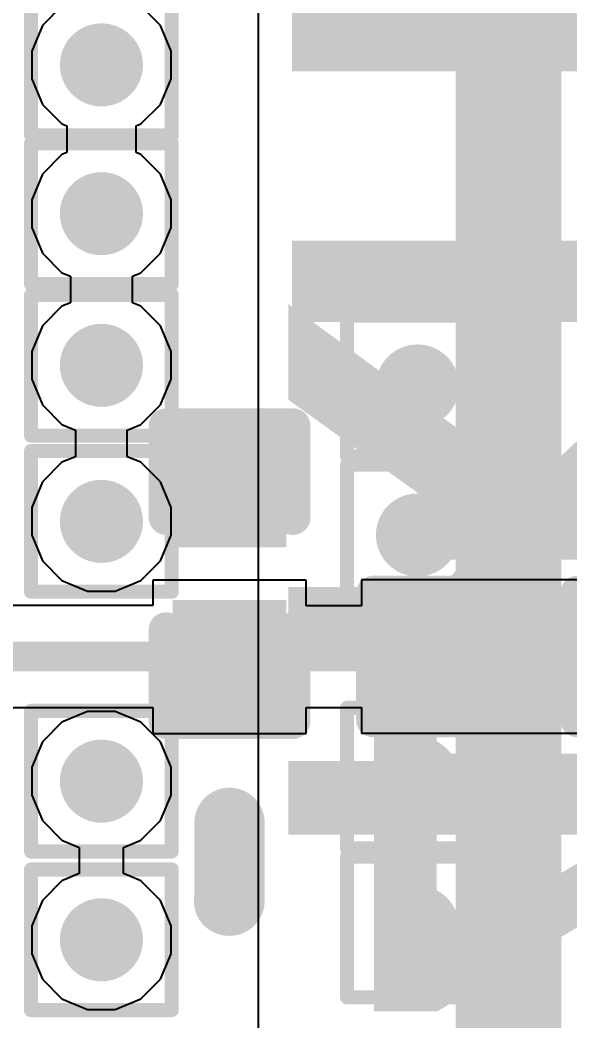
# Model space of a CAD drawing. Header units: inches. Extents: x -6 to 284, y -12 to 154.
# Drawn here: x 15.177 to 17.162, y 9.283 to 12.894 of the extents above; entities that cross this region are included whole.
import ezdxf

# ---------------------------------------------------------------- set-up
doc = ezdxf.new("R2010")
doc.units = ezdxf.units.IN
for name, color, linetype in [('Bottom Layer', 5, 'Continuous'), ('Bottom Overlay', 54, 'Continuous'), ('Drill Drawing', 1, 'Continuous'), ('GND-1', 16, 'Continuous'), ('GND-2', 90, 'Continuous'), ('GND-3', 216, 'Continuous'), ('GND-4', 54, 'Continuous'), ('PWR-1', 156, 'Continuous'), ('PWR-2', 130, 'Continuous'), ('Signal L1', 76, 'Continuous'), ('Signal L2', 6, 'Continuous'), ('Top Layer', 1, 'Continuous'), ('Top Overlay', 2, 'Continuous'), ('Top Paste', 8, 'Continuous'), ('Top Solder', 216, 'Continuous'), ('Via Holes', 16, 'Continuous')]:
    doc.layers.add(name, color=color, linetype=linetype)
doc.styles.add('Bauhaus 93_Bold', font='', dxfattribs={"height": 0.2})
doc.styles.get('Bauhaus 93_Bold').set_extended_font_data('Bauhaus 93', bold=True)

# ---------------------------------------------------------------- blocks, each defined once
blk = doc.blocks.new('C___0201_329')
at = {"layer": 'Top Layer'}
for points in [[(-0.45, 0.15), (-0.15, 0.15), (-0.15, -0.15), (-0.45, -0.15)], [(0.15, 0.15), (0.45, 0.15), (0.45, -0.15), (0.15, -0.15)]]:
    blk.add_hatch(color=1, dxfattribs=at).paths.add_polyline_path(points)
at = {"layer": 'Top Paste'}
for points in [[(-0.45, 0.15), (-0.15, 0.15), (-0.15, -0.15), (-0.45, -0.15)], [(0.15, 0.15), (0.45, 0.15), (0.45, -0.15), (0.15, -0.15)]]:
    blk.add_hatch(color=8, dxfattribs=at).paths.add_polyline_path(points)
at = {"layer": 'Top Solder'}
for points in [[(-0.505, 0.205), (-0.095, 0.205), (-0.095, -0.205), (-0.505, -0.205)], [(0.095, 0.205), (0.505, 0.205), (0.505, -0.205), (0.095, -0.205)]]:
    blk.add_hatch(color=216, dxfattribs=at).paths.add_polyline_path(points)
at = {"layer": 'Top Overlay'}
for points in [[(-0.5334, 0.2286, 0.127, 0.127, 0), (-0.2032, 0.2286, 0.127, 0.127, 0)], [(-0.5334, -0.2286, 0.127, 0.127, 0), (-0.5334, 0.2286, 0.127, 0.127, 0)], [(0.2032, 0.2286, 0.127, 0.127, 0), (0.5334, 0.2286, 0.127, 0.127, 0)], [(0.5334, -0.2286, 0.127, 0.127, 0), (0.5334, 0.2286, 0.127, 0.127, 0)], [(-0.2032, -0.2286, 0.127, 0.127, 0), (-0.5334, -0.2286, 0.127, 0.127, 0)], [(0.5334, -0.2286, 0.127, 0.127, 0), (0.2032, -0.2286, 0.127, 0.127, 0)]]:
    blk.add_lwpolyline(points, format="xyseb", dxfattribs=at)
for points in [[(-0.5652, 0.2286, 0.0635, 0.0635, 1), (-0.5017, 0.2286, 0.0635, 0.0635, 1)], [(-0.5652, 0.2286, 0.0635, 0.0635, 1), (-0.5017, 0.2286, 0.0635, 0.0635, 1)], [(-0.235, 0.2286, 0.0635, 0.0635, 1), (-0.1715, 0.2286, 0.0635, 0.0635, 1)], [(0.1714, 0.2286, 0.0635, 0.0635, 1), (0.2349, 0.2286, 0.0635, 0.0635, 1)], [(0.5016, 0.2286, 0.0635, 0.0635, 1), (0.5651, 0.2286, 0.0635, 0.0635, 1)], [(0.5016, 0.2286, 0.0635, 0.0635, 1), (0.5651, 0.2286, 0.0635, 0.0635, 1)], [(-0.5652, -0.2286, 0.0635, 0.0635, 1), (-0.5017, -0.2286, 0.0635, 0.0635, 1)], [(-0.5652, -0.2286, 0.0635, 0.0635, 1), (-0.5017, -0.2286, 0.0635, 0.0635, 1)], [(-0.235, -0.2286, 0.0635, 0.0635, 1), (-0.1715, -0.2286, 0.0635, 0.0635, 1)], [(0.1714, -0.2286, 0.0635, 0.0635, 1), (0.2349, -0.2286, 0.0635, 0.0635, 1)], [(0.5016, -0.2286, 0.0635, 0.0635, 1), (0.5651, -0.2286, 0.0635, 0.0635, 1)], [(0.5016, -0.2286, 0.0635, 0.0635, 1), (0.5651, -0.2286, 0.0635, 0.0635, 1)]]:
    blk.add_lwpolyline(points, format="xyseb", close=True, dxfattribs=at)
blk = doc.blocks.new('CAP_0201_488')
at = {"layer": 'Top Layer'}
for points in [[(-0.45, 0.15), (-0.15, 0.15), (-0.15, -0.15), (-0.45, -0.15)], [(0.15, 0.15), (0.45, 0.15), (0.45, -0.15), (0.15, -0.15)]]:
    blk.add_hatch(color=1, dxfattribs=at).paths.add_polyline_path(points)
at = {"layer": 'Top Paste'}
for points in [[(-0.45, 0.15), (-0.15, 0.15), (-0.15, -0.15), (-0.45, -0.15)], [(0.15, 0.15), (0.45, 0.15), (0.45, -0.15), (0.15, -0.15)]]:
    blk.add_hatch(color=8, dxfattribs=at).paths.add_polyline_path(points)
at = {"layer": 'Top Solder'}
for points in [[(-0.505, 0.205), (-0.095, 0.205), (-0.095, -0.205), (-0.505, -0.205)], [(0.095, 0.205), (0.505, 0.205), (0.505, -0.205), (0.095, -0.205)]]:
    blk.add_hatch(color=216, dxfattribs=at).paths.add_polyline_path(points)
at = {"layer": 'Top Overlay'}
for points in [[(-0.2032, 0.2286, 0.127, 0.127, 0), (-0.5334, 0.2286, 0.127, 0.127, 0)], [(-0.5334, 0.2286, 0.127, 0.127, 0), (-0.5334, -0.2286, 0.127, 0.127, 0)], [(0.5334, 0.2286, 0.127, 0.127, 0), (0.2032, 0.2286, 0.127, 0.127, 0)], [(0.5334, 0.2286, 0.127, 0.127, 0), (0.5334, -0.2286, 0.127, 0.127, 0)], [(-0.2032, -0.2286, 0.127, 0.127, 0), (-0.5334, -0.2286, 0.127, 0.127, 0)], [(0.5334, -0.2286, 0.127, 0.127, 0), (0.2032, -0.2286, 0.127, 0.127, 0)]]:
    blk.add_lwpolyline(points, format="xyseb", dxfattribs=at)
for points in [[(-0.5651, 0.2286, 0.0635, 0.0635, 1), (-0.5016, 0.2286, 0.0635, 0.0635, 1)], [(-0.5651, 0.2286, 0.0635, 0.0635, 1), (-0.5016, 0.2286, 0.0635, 0.0635, 1)], [(-0.2349, 0.2286, 0.0635, 0.0635, 1), (-0.1714, 0.2286, 0.0635, 0.0635, 1)], [(0.1714, 0.2286, 0.0635, 0.0635, 1), (0.2349, 0.2286, 0.0635, 0.0635, 1)], [(0.5016, 0.2286, 0.0635, 0.0635, 1), (0.5651, 0.2286, 0.0635, 0.0635, 1)], [(0.5016, 0.2286, 0.0635, 0.0635, 1), (0.5651, 0.2286, 0.0635, 0.0635, 1)], [(-0.5651, -0.2286, 0.0635, 0.0635, 1), (-0.5016, -0.2286, 0.0635, 0.0635, 1)], [(-0.5651, -0.2286, 0.0635, 0.0635, 1), (-0.5016, -0.2286, 0.0635, 0.0635, 1)], [(-0.2349, -0.2286, 0.0635, 0.0635, 1), (-0.1714, -0.2286, 0.0635, 0.0635, 1)], [(0.1714, -0.2286, 0.0635, 0.0635, 1), (0.2349, -0.2286, 0.0635, 0.0635, 1)], [(0.5016, -0.2286, 0.0635, 0.0635, 1), (0.5651, -0.2286, 0.0635, 0.0635, 1)], [(0.5016, -0.2286, 0.0635, 0.0635, 1), (0.5651, -0.2286, 0.0635, 0.0635, 1)]]:
    blk.add_lwpolyline(points, format="xyseb", close=True, dxfattribs=at)

msp = doc.modelspace()

# ---------------------------------------------------------------- hatches: boundary and pattern name
at = {"layer": 'Bottom Layer'}
h = msp.add_hatch(color=5, dxfattribs=at)
edge = h.paths.add_edge_path()
edge.add_arc((15.4709, 12.7317), 0.15, 0, 360)
h = msp.add_hatch(color=5, dxfattribs=at)
edge = h.paths.add_edge_path()
edge.add_arc((15.4709, 12.1945), 0.15, 0, 360)
h = msp.add_hatch(color=5, dxfattribs=at)
edge = h.paths.add_edge_path()
edge.add_arc((15.4709, 11.6466), 0.15, 0, 360)
h = msp.add_hatch(color=5, dxfattribs=at)
edge = h.paths.add_edge_path()
edge.add_arc((15.4709, 11.0832), 0.15, 0, 360)
h = msp.add_hatch(color=5, dxfattribs=at)
edge = h.paths.add_edge_path()
edge.add_arc((15.4709, 10.1451), 0.15, 0, 360)
h = msp.add_hatch(color=5, dxfattribs=at)
edge = h.paths.add_edge_path()
edge.add_arc((15.4709, 9.5722), 0.15, 0, 360)
at = {"layer": 'GND-1'}
h = msp.add_hatch(color=16, dxfattribs=at)
edge = h.paths.add_edge_path()
edge.add_arc((15.4709, 12.7317), 0.15, 0, 360)
h = msp.add_hatch(color=16, dxfattribs=at)
edge = h.paths.add_edge_path()
edge.add_arc((15.4709, 12.1945), 0.15, 0, 360)
h = msp.add_hatch(color=16, dxfattribs=at)
edge = h.paths.add_edge_path()
edge.add_arc((15.4709, 11.6466), 0.15, 0, 360)
h = msp.add_hatch(color=16, dxfattribs=at)
edge = h.paths.add_edge_path()
edge.add_arc((16.6118, 11.5722), 0.15, 0, 360)
h = msp.add_hatch(color=16, dxfattribs=at)
edge = h.paths.add_edge_path()
edge.add_arc((15.4709, 11.0832), 0.15, 0, 360)
h = msp.add_hatch(color=16, dxfattribs=at)
edge = h.paths.add_edge_path()
edge.add_arc((16.6118, 11.0341), 0.15, 0, 360)
h = msp.add_hatch(color=16, dxfattribs=at)
edge = h.paths.add_edge_path()
edge.add_arc((15.4709, 10.1451), 0.15, 0, 360)
h = msp.add_hatch(color=16, dxfattribs=at)
edge = h.paths.add_edge_path()
edge.add_arc((16.6118, 10.156), 0.15, 0, 360)
h = msp.add_hatch(color=16, dxfattribs=at)
edge = h.paths.add_edge_path()
edge.add_arc((16.6118, 9.618), 0.15, 0, 360)
h = msp.add_hatch(color=16, dxfattribs=at)
edge = h.paths.add_edge_path()
edge.add_arc((15.4709, 9.5722), 0.15, 0, 360)
at = {"layer": 'GND-2'}
h = msp.add_hatch(color=90, dxfattribs=at)
edge = h.paths.add_edge_path()
edge.add_arc((15.4709, 12.7317), 0.15, 0, 360)
h = msp.add_hatch(color=90, dxfattribs=at)
edge = h.paths.add_edge_path()
edge.add_arc((15.4709, 12.1945), 0.15, 0, 360)
h = msp.add_hatch(color=90, dxfattribs=at)
edge = h.paths.add_edge_path()
edge.add_arc((15.4709, 11.6466), 0.15, 0, 360)
h = msp.add_hatch(color=90, dxfattribs=at)
edge = h.paths.add_edge_path()
edge.add_arc((15.4709, 11.0832), 0.15, 0, 360)
h = msp.add_hatch(color=90, dxfattribs=at)
edge = h.paths.add_edge_path()
edge.add_arc((15.4709, 10.1451), 0.15, 0, 360)
h = msp.add_hatch(color=90, dxfattribs=at)
edge = h.paths.add_edge_path()
edge.add_arc((15.4709, 9.5722), 0.15, 0, 360)
at = {"layer": 'GND-3'}
h = msp.add_hatch(color=216, dxfattribs=at)
edge = h.paths.add_edge_path()
edge.add_arc((15.4709, 12.7317), 0.15, 0, 360)
h = msp.add_hatch(color=216, dxfattribs=at)
edge = h.paths.add_edge_path()
edge.add_arc((15.4709, 12.1945), 0.15, 0, 360)
h = msp.add_hatch(color=216, dxfattribs=at)
edge = h.paths.add_edge_path()
edge.add_arc((15.4709, 11.6466), 0.15, 0, 360)
h = msp.add_hatch(color=216, dxfattribs=at)
edge = h.paths.add_edge_path()
edge.add_arc((15.4709, 11.0832), 0.15, 0, 360)
h = msp.add_hatch(color=216, dxfattribs=at)
edge = h.paths.add_edge_path()
edge.add_arc((15.4709, 10.1451), 0.15, 0, 360)
h = msp.add_hatch(color=216, dxfattribs=at)
edge = h.paths.add_edge_path()
edge.add_arc((15.4709, 9.5722), 0.15, 0, 360)
at = {"layer": 'GND-4'}
h = msp.add_hatch(color=54, dxfattribs=at)
edge = h.paths.add_edge_path()
edge.add_arc((15.4709, 12.7317), 0.15, 0, 360)
h = msp.add_hatch(color=54, dxfattribs=at)
edge = h.paths.add_edge_path()
edge.add_arc((15.4709, 12.1945), 0.15, 0, 360)
h = msp.add_hatch(color=54, dxfattribs=at)
edge = h.paths.add_edge_path()
edge.add_arc((15.4709, 11.6466), 0.15, 0, 360)
h = msp.add_hatch(color=54, dxfattribs=at)
edge = h.paths.add_edge_path()
edge.add_arc((15.4709, 11.0832), 0.15, 0, 360)
h = msp.add_hatch(color=54, dxfattribs=at)
edge = h.paths.add_edge_path()
edge.add_arc((15.4709, 10.1451), 0.15, 0, 360)
h = msp.add_hatch(color=54, dxfattribs=at)
edge = h.paths.add_edge_path()
edge.add_arc((15.4709, 9.5722), 0.15, 0, 360)
at = {"layer": 'PWR-1'}
h = msp.add_hatch(color=156, dxfattribs=at)
edge = h.paths.add_edge_path()
edge.add_arc((15.4709, 12.7317), 0.15, 0, 360)
h = msp.add_hatch(color=156, dxfattribs=at)
edge = h.paths.add_edge_path()
edge.add_arc((15.4709, 12.1945), 0.15, 0, 360)
h = msp.add_hatch(color=156, dxfattribs=at)
edge = h.paths.add_edge_path()
edge.add_arc((15.4709, 11.6466), 0.15, 0, 360)
h = msp.add_hatch(color=156, dxfattribs=at)
edge = h.paths.add_edge_path()
edge.add_arc((15.4709, 11.0832), 0.15, 0, 360)
h = msp.add_hatch(color=156, dxfattribs=at)
edge = h.paths.add_edge_path()
edge.add_arc((15.4709, 10.1451), 0.15, 0, 360)
h = msp.add_hatch(color=156, dxfattribs=at)
edge = h.paths.add_edge_path()
edge.add_arc((15.4709, 9.5722), 0.15, 0, 360)
at = {"layer": 'PWR-2'}
h = msp.add_hatch(color=130, dxfattribs=at)
edge = h.paths.add_edge_path()
edge.add_arc((15.4709, 12.7317), 0.15, 0, 360)
h = msp.add_hatch(color=130, dxfattribs=at)
edge = h.paths.add_edge_path()
edge.add_arc((15.4709, 12.1945), 0.15, 0, 360)
h = msp.add_hatch(color=130, dxfattribs=at)
edge = h.paths.add_edge_path()
edge.add_arc((15.4709, 11.6466), 0.15, 0, 360)
h = msp.add_hatch(color=130, dxfattribs=at)
edge = h.paths.add_edge_path()
edge.add_arc((15.4709, 11.0832), 0.15, 0, 360)
h = msp.add_hatch(color=130, dxfattribs=at)
edge = h.paths.add_edge_path()
edge.add_arc((15.4709, 10.1451), 0.15, 0, 360)
h = msp.add_hatch(color=130, dxfattribs=at)
edge = h.paths.add_edge_path()
edge.add_arc((15.4709, 9.5722), 0.15, 0, 360)
at = {"layer": 'Signal L1'}
h = msp.add_hatch(color=76, dxfattribs=at)
edge = h.paths.add_edge_path()
edge.add_arc((15.4709, 12.7317), 0.15, 0, 360)
h = msp.add_hatch(color=76, dxfattribs=at)
edge = h.paths.add_edge_path()
edge.add_arc((15.4709, 12.1945), 0.15, 0, 360)
h = msp.add_hatch(color=76, dxfattribs=at)
edge = h.paths.add_edge_path()
edge.add_arc((15.4709, 11.6466), 0.15, 0, 360)
h = msp.add_hatch(color=76, dxfattribs=at)
edge = h.paths.add_edge_path()
edge.add_arc((16.6118, 11.5722), 0.15, 0, 360)
h = msp.add_hatch(color=76, dxfattribs=at)
edge = h.paths.add_edge_path()
edge.add_arc((15.4709, 11.0832), 0.15, 0, 360)
h = msp.add_hatch(color=76, dxfattribs=at)
edge = h.paths.add_edge_path()
edge.add_arc((16.6118, 11.0341), 0.15, 0, 360)
h = msp.add_hatch(color=76, dxfattribs=at)
edge = h.paths.add_edge_path()
edge.add_arc((15.4709, 10.1451), 0.15, 0, 360)
h = msp.add_hatch(color=76, dxfattribs=at)
edge = h.paths.add_edge_path()
edge.add_arc((16.6118, 10.156), 0.15, 0, 360)
h = msp.add_hatch(color=76, dxfattribs=at)
edge = h.paths.add_edge_path()
edge.add_arc((16.6118, 9.618), 0.15, 0, 360)
h = msp.add_hatch(color=76, dxfattribs=at)
edge = h.paths.add_edge_path()
edge.add_arc((15.4709, 9.5722), 0.15, 0, 360)
at = {"layer": 'Signal L2'}
h = msp.add_hatch(color=6, dxfattribs=at)
edge = h.paths.add_edge_path()
edge.add_arc((15.4709, 12.7317), 0.15, 0, 360)
h = msp.add_hatch(color=6, dxfattribs=at)
edge = h.paths.add_edge_path()
edge.add_arc((15.4709, 12.1945), 0.15, 0, 360)
h = msp.add_hatch(color=6, dxfattribs=at)
edge = h.paths.add_edge_path()
edge.add_arc((15.4709, 11.6466), 0.15, 0, 360)
h = msp.add_hatch(color=6, dxfattribs=at)
edge = h.paths.add_edge_path()
edge.add_arc((15.4709, 11.0832), 0.15, 0, 360)
h = msp.add_hatch(color=6, dxfattribs=at)
edge = h.paths.add_edge_path()
edge.add_arc((15.4709, 10.1451), 0.15, 0, 360)
h = msp.add_hatch(color=6, dxfattribs=at)
edge = h.paths.add_edge_path()
edge.add_arc((15.4709, 9.5722), 0.15, 0, 360)
at = {"layer": 'Top Layer'}
h = msp.add_hatch(color=1, dxfattribs=at)
edge = h.paths.add_edge_path()
edge.add_arc((15.4709, 12.7317), 0.15, 0, 360)
h = msp.add_hatch(color=1, dxfattribs=at)
edge = h.paths.add_edge_path()
edge.add_arc((15.4709, 12.1945), 0.15, 0, 360)
h = msp.add_hatch(color=1, dxfattribs=at)
edge = h.paths.add_edge_path()
edge.add_arc((15.4709, 11.6466), 0.15, 0, 360)
h = msp.add_hatch(color=1, dxfattribs=at)
edge = h.paths.add_edge_path()
edge.add_arc((16.6118, 11.5722), 0.15, 0, 360)
h = msp.add_hatch(color=1, dxfattribs=at)
edge = h.paths.add_edge_path()
edge.add_arc((15.4709, 11.0832), 0.15, 0, 360)
h = msp.add_hatch(color=1, dxfattribs=at)
edge = h.paths.add_edge_path()
edge.add_arc((16.6118, 11.0341), 0.15, 0, 360)
h = msp.add_hatch(color=1, dxfattribs=at)
edge = h.paths.add_edge_path()
edge.add_arc((15.4709, 10.1451), 0.15, 0, 360)
h = msp.add_hatch(color=1, dxfattribs=at)
edge = h.paths.add_edge_path()
edge.add_arc((16.6118, 10.156), 0.15, 0, 360)
h = msp.add_hatch(color=1, dxfattribs=at)
edge = h.paths.add_edge_path()
edge.add_arc((16.6118, 9.618), 0.15, 0, 360)
h = msp.add_hatch(color=1, dxfattribs=at)
edge = h.paths.add_edge_path()
edge.add_arc((15.4709, 9.5722), 0.15, 0, 360)
at = {"layer": 'Via Holes'}
h = msp.add_hatch(color=7, dxfattribs=at)
edge = h.paths.add_edge_path()
edge.add_arc((15.4709, 12.7317), 0.075, 0, 360)
h = msp.add_hatch(color=7, dxfattribs=at)
edge = h.paths.add_edge_path()
edge.add_arc((15.4709, 12.1945), 0.075, 0, 360)
h = msp.add_hatch(color=7, dxfattribs=at)
edge = h.paths.add_edge_path()
edge.add_arc((15.4709, 11.6466), 0.075, 0, 360)
h = msp.add_hatch(color=7, dxfattribs=at)
edge = h.paths.add_edge_path()
edge.add_arc((16.6118, 11.5722), 0.075, 0, 360)
h = msp.add_hatch(color=7, dxfattribs=at)
edge = h.paths.add_edge_path()
edge.add_arc((15.4709, 11.0832), 0.075, 0, 360)
h = msp.add_hatch(color=7, dxfattribs=at)
edge = h.paths.add_edge_path()
edge.add_arc((16.6118, 11.0341), 0.075, 0, 360)
h = msp.add_hatch(color=7, dxfattribs=at)
edge = h.paths.add_edge_path()
edge.add_arc((15.4709, 10.1451), 0.075, 0, 360)
h = msp.add_hatch(color=7, dxfattribs=at)
edge = h.paths.add_edge_path()
edge.add_arc((16.6118, 10.156), 0.075, 0, 360)
h = msp.add_hatch(color=7, dxfattribs=at)
edge = h.paths.add_edge_path()
edge.add_arc((16.6118, 9.618), 0.075, 0, 360)
h = msp.add_hatch(color=7, dxfattribs=at)
edge = h.paths.add_edge_path()
edge.add_arc((15.4709, 9.5722), 0.075, 0, 360)

# ---------------------------------------------------------------- linework, layer by layer
at = {"layer": 'Drill Drawing'}
for points in [[(15.2169, 12.4777, 0.0508, 0.0508, 0), (15.2169, 12.9857, 0.0508, 0.0508, 0)], [(15.7249, 12.4777, 0.0508, 0.0508, 0), (15.7249, 12.9857, 0.0508, 0.0508, 0)], [(15.2169, 12.4777, 0.0508, 0.0508, 0), (15.7249, 12.4777, 0.0508, 0.0508, 0)], [(15.2169, 12.4485, 0.0508, 0.0508, 0), (15.7249, 12.4485, 0.0508, 0.0508, 0)], [(15.2169, 11.9405, 0.0508, 0.0508, 0), (15.2169, 12.4485, 0.0508, 0.0508, 0)], [(15.7249, 11.9405, 0.0508, 0.0508, 0), (15.7249, 12.4485, 0.0508, 0.0508, 0)], [(15.2169, 11.9405, 0.0508, 0.0508, 0), (15.7249, 11.9405, 0.0508, 0.0508, 0)], [(15.2169, 11.9006, 0.0508, 0.0508, 0), (15.7249, 11.9006, 0.0508, 0.0508, 0)], [(15.2169, 11.3926, 0.0508, 0.0508, 0), (15.2169, 11.9006, 0.0508, 0.0508, 0)], [(15.7249, 11.3926, 0.0508, 0.0508, 0), (15.7249, 11.9006, 0.0508, 0.0508, 0)], [(16.3578, 11.8262, 0.0508, 0.0508, 0), (16.8658, 11.8262, 0.0508, 0.0508, 0)], [(16.3578, 11.3182, 0.0508, 0.0508, 0), (16.3578, 11.8262, 0.0508, 0.0508, 0)], [(16.8658, 11.3182, 0.0508, 0.0508, 0), (16.8658, 11.8262, 0.0508, 0.0508, 0)], [(15.2169, 11.3926, 0.0508, 0.0508, 0), (15.7249, 11.3926, 0.0508, 0.0508, 0)], [(15.2169, 11.3372, 0.0508, 0.0508, 0), (15.7249, 11.3372, 0.0508, 0.0508, 0)], [(15.2169, 10.8292, 0.0508, 0.0508, 0), (15.2169, 11.3372, 0.0508, 0.0508, 0)], [(15.7249, 10.8292, 0.0508, 0.0508, 0), (15.7249, 11.3372, 0.0508, 0.0508, 0)], [(16.3578, 11.3182, 0.0508, 0.0508, 0), (16.8658, 11.3182, 0.0508, 0.0508, 0)], [(16.3578, 11.2881, 0.0508, 0.0508, 0), (16.8658, 11.2881, 0.0508, 0.0508, 0)], [(16.3578, 10.7801, 0.0508, 0.0508, 0), (16.3578, 11.2881, 0.0508, 0.0508, 0)], [(16.8658, 10.7801, 0.0508, 0.0508, 0), (16.8658, 11.2881, 0.0508, 0.0508, 0)], [(15.2169, 10.8292, 0.0508, 0.0508, 0), (15.7249, 10.8292, 0.0508, 0.0508, 0)], [(16.3578, 10.7801, 0.0508, 0.0508, 0), (16.8658, 10.7801, 0.0508, 0.0508, 0)], [(15.2169, 10.3991, 0.0508, 0.0508, 0), (15.7249, 10.3991, 0.0508, 0.0508, 0)], [(15.2169, 9.8911, 0.0508, 0.0508, 0), (15.2169, 10.3991, 0.0508, 0.0508, 0)], [(15.7249, 9.8911, 0.0508, 0.0508, 0), (15.7249, 10.3991, 0.0508, 0.0508, 0)], [(16.3578, 10.41, 0.0508, 0.0508, 0), (16.8658, 10.41, 0.0508, 0.0508, 0)], [(16.3578, 9.902, 0.0508, 0.0508, 0), (16.3578, 10.41, 0.0508, 0.0508, 0)], [(16.8658, 9.902, 0.0508, 0.0508, 0), (16.8658, 10.41, 0.0508, 0.0508, 0)], [(15.2169, 9.8911, 0.0508, 0.0508, 0), (15.7249, 9.8911, 0.0508, 0.0508, 0)], [(16.3578, 9.902, 0.0508, 0.0508, 0), (16.8658, 9.902, 0.0508, 0.0508, 0)], [(16.3578, 9.872, 0.0508, 0.0508, 0), (16.8658, 9.872, 0.0508, 0.0508, 0)], [(16.3578, 9.364, 0.0508, 0.0508, 0), (16.3578, 9.872, 0.0508, 0.0508, 0)], [(16.8658, 9.364, 0.0508, 0.0508, 0), (16.8658, 9.872, 0.0508, 0.0508, 0)], [(15.2169, 9.8262, 0.0508, 0.0508, 0), (15.7249, 9.8262, 0.0508, 0.0508, 0)], [(15.2169, 9.3182, 0.0508, 0.0508, 0), (15.2169, 9.8262, 0.0508, 0.0508, 0)], [(15.7249, 9.3182, 0.0508, 0.0508, 0), (15.7249, 9.8262, 0.0508, 0.0508, 0)], [(16.3578, 9.364, 0.0508, 0.0508, 0), (16.8658, 9.364, 0.0508, 0.0508, 0)], [(15.2169, 9.3182, 0.0508, 0.0508, 0), (15.7249, 9.3182, 0.0508, 0.0508, 0)]]:
    msp.add_lwpolyline(points, format="xyseb", dxfattribs=at)
for points in [[(15.2042, 12.4777, 0.0254, 0.0254, 1), (15.2296, 12.4777, 0.0254, 0.0254, 1)], [(15.2042, 12.4777, 0.0254, 0.0254, 1), (15.2296, 12.4777, 0.0254, 0.0254, 1)], [(15.7122, 12.4777, 0.0254, 0.0254, 1), (15.7376, 12.4777, 0.0254, 0.0254, 1)], [(15.7122, 12.4777, 0.0254, 0.0254, 1), (15.7376, 12.4777, 0.0254, 0.0254, 1)], [(15.2042, 12.4485, 0.0254, 0.0254, 1), (15.2296, 12.4485, 0.0254, 0.0254, 1)], [(15.2042, 12.4485, 0.0254, 0.0254, 1), (15.2296, 12.4485, 0.0254, 0.0254, 1)], [(15.7122, 12.4485, 0.0254, 0.0254, 1), (15.7376, 12.4485, 0.0254, 0.0254, 1)], [(15.7122, 12.4485, 0.0254, 0.0254, 1), (15.7376, 12.4485, 0.0254, 0.0254, 1)], [(15.2042, 11.9405, 0.0254, 0.0254, 1), (15.2296, 11.9405, 0.0254, 0.0254, 1)], [(15.2042, 11.9405, 0.0254, 0.0254, 1), (15.2296, 11.9405, 0.0254, 0.0254, 1)], [(15.7122, 11.9405, 0.0254, 0.0254, 1), (15.7376, 11.9405, 0.0254, 0.0254, 1)], [(15.7122, 11.9405, 0.0254, 0.0254, 1), (15.7376, 11.9405, 0.0254, 0.0254, 1)], [(15.2042, 11.9006, 0.0254, 0.0254, 1), (15.2296, 11.9006, 0.0254, 0.0254, 1)], [(15.2042, 11.9006, 0.0254, 0.0254, 1), (15.2296, 11.9006, 0.0254, 0.0254, 1)], [(15.7122, 11.9006, 0.0254, 0.0254, 1), (15.7376, 11.9006, 0.0254, 0.0254, 1)], [(15.7122, 11.9006, 0.0254, 0.0254, 1), (15.7376, 11.9006, 0.0254, 0.0254, 1)], [(16.3451, 11.8262, 0.0254, 0.0254, 1), (16.3705, 11.8262, 0.0254, 0.0254, 1)], [(16.3451, 11.8262, 0.0254, 0.0254, 1), (16.3705, 11.8262, 0.0254, 0.0254, 1)], [(16.8531, 11.8262, 0.0254, 0.0254, 1), (16.8785, 11.8262, 0.0254, 0.0254, 1)], [(16.8531, 11.8262, 0.0254, 0.0254, 1), (16.8785, 11.8262, 0.0254, 0.0254, 1)], [(15.2042, 11.3926, 0.0254, 0.0254, 1), (15.2296, 11.3926, 0.0254, 0.0254, 1)], [(15.2042, 11.3926, 0.0254, 0.0254, 1), (15.2296, 11.3926, 0.0254, 0.0254, 1)], [(15.7122, 11.3926, 0.0254, 0.0254, 1), (15.7376, 11.3926, 0.0254, 0.0254, 1)], [(15.7122, 11.3926, 0.0254, 0.0254, 1), (15.7376, 11.3926, 0.0254, 0.0254, 1)], [(15.2042, 11.3372, 0.0254, 0.0254, 1), (15.2296, 11.3372, 0.0254, 0.0254, 1)], [(15.2042, 11.3372, 0.0254, 0.0254, 1), (15.2296, 11.3372, 0.0254, 0.0254, 1)], [(15.7122, 11.3372, 0.0254, 0.0254, 1), (15.7376, 11.3372, 0.0254, 0.0254, 1)], [(15.7122, 11.3372, 0.0254, 0.0254, 1), (15.7376, 11.3372, 0.0254, 0.0254, 1)], [(16.3451, 11.3182, 0.0254, 0.0254, 1), (16.3705, 11.3182, 0.0254, 0.0254, 1)], [(16.3451, 11.3182, 0.0254, 0.0254, 1), (16.3705, 11.3182, 0.0254, 0.0254, 1)], [(16.8531, 11.3182, 0.0254, 0.0254, 1), (16.8785, 11.3182, 0.0254, 0.0254, 1)], [(16.8531, 11.3182, 0.0254, 0.0254, 1), (16.8785, 11.3182, 0.0254, 0.0254, 1)], [(16.3451, 11.2881, 0.0254, 0.0254, 1), (16.3705, 11.2881, 0.0254, 0.0254, 1)], [(16.3451, 11.2881, 0.0254, 0.0254, 1), (16.3705, 11.2881, 0.0254, 0.0254, 1)], [(16.8531, 11.2881, 0.0254, 0.0254, 1), (16.8785, 11.2881, 0.0254, 0.0254, 1)], [(16.8531, 11.2881, 0.0254, 0.0254, 1), (16.8785, 11.2881, 0.0254, 0.0254, 1)], [(15.2042, 10.8292, 0.0254, 0.0254, 1), (15.2296, 10.8292, 0.0254, 0.0254, 1)], [(15.2042, 10.8292, 0.0254, 0.0254, 1), (15.2296, 10.8292, 0.0254, 0.0254, 1)], [(15.7122, 10.8292, 0.0254, 0.0254, 1), (15.7376, 10.8292, 0.0254, 0.0254, 1)], [(15.7122, 10.8292, 0.0254, 0.0254, 1), (15.7376, 10.8292, 0.0254, 0.0254, 1)], [(16.3451, 10.7801, 0.0254, 0.0254, 1), (16.3705, 10.7801, 0.0254, 0.0254, 1)], [(16.3451, 10.7801, 0.0254, 0.0254, 1), (16.3705, 10.7801, 0.0254, 0.0254, 1)], [(16.8531, 10.7801, 0.0254, 0.0254, 1), (16.8785, 10.7801, 0.0254, 0.0254, 1)], [(16.8531, 10.7801, 0.0254, 0.0254, 1), (16.8785, 10.7801, 0.0254, 0.0254, 1)], [(15.2042, 10.3991, 0.0254, 0.0254, 1), (15.2296, 10.3991, 0.0254, 0.0254, 1)], [(15.2042, 10.3991, 0.0254, 0.0254, 1), (15.2296, 10.3991, 0.0254, 0.0254, 1)], [(15.7122, 10.3991, 0.0254, 0.0254, 1), (15.7376, 10.3991, 0.0254, 0.0254, 1)], [(15.7122, 10.3991, 0.0254, 0.0254, 1), (15.7376, 10.3991, 0.0254, 0.0254, 1)], [(16.3451, 10.41, 0.0254, 0.0254, 1), (16.3705, 10.41, 0.0254, 0.0254, 1)], [(16.3451, 10.41, 0.0254, 0.0254, 1), (16.3705, 10.41, 0.0254, 0.0254, 1)], [(16.8531, 10.41, 0.0254, 0.0254, 1), (16.8785, 10.41, 0.0254, 0.0254, 1)], [(16.8531, 10.41, 0.0254, 0.0254, 1), (16.8785, 10.41, 0.0254, 0.0254, 1)], [(15.2042, 9.8911, 0.0254, 0.0254, 1), (15.2296, 9.8911, 0.0254, 0.0254, 1)], [(15.2042, 9.8911, 0.0254, 0.0254, 1), (15.2296, 9.8911, 0.0254, 0.0254, 1)], [(15.7122, 9.8911, 0.0254, 0.0254, 1), (15.7376, 9.8911, 0.0254, 0.0254, 1)], [(15.7122, 9.8911, 0.0254, 0.0254, 1), (15.7376, 9.8911, 0.0254, 0.0254, 1)], [(16.3451, 9.902, 0.0254, 0.0254, 1), (16.3705, 9.902, 0.0254, 0.0254, 1)], [(16.3451, 9.902, 0.0254, 0.0254, 1), (16.3705, 9.902, 0.0254, 0.0254, 1)], [(16.3451, 9.872, 0.0254, 0.0254, 1), (16.3705, 9.872, 0.0254, 0.0254, 1)], [(16.3451, 9.872, 0.0254, 0.0254, 1), (16.3705, 9.872, 0.0254, 0.0254, 1)], [(16.8531, 9.902, 0.0254, 0.0254, 1), (16.8785, 9.902, 0.0254, 0.0254, 1)], [(16.8531, 9.902, 0.0254, 0.0254, 1), (16.8785, 9.902, 0.0254, 0.0254, 1)], [(16.8531, 9.872, 0.0254, 0.0254, 1), (16.8785, 9.872, 0.0254, 0.0254, 1)], [(16.8531, 9.872, 0.0254, 0.0254, 1), (16.8785, 9.872, 0.0254, 0.0254, 1)], [(15.2042, 9.8262, 0.0254, 0.0254, 1), (15.2296, 9.8262, 0.0254, 0.0254, 1)], [(15.2042, 9.8262, 0.0254, 0.0254, 1), (15.2296, 9.8262, 0.0254, 0.0254, 1)], [(15.7122, 9.8262, 0.0254, 0.0254, 1), (15.7376, 9.8262, 0.0254, 0.0254, 1)], [(15.7122, 9.8262, 0.0254, 0.0254, 1), (15.7376, 9.8262, 0.0254, 0.0254, 1)], [(16.3451, 9.364, 0.0254, 0.0254, 1), (16.3705, 9.364, 0.0254, 0.0254, 1)], [(16.3451, 9.364, 0.0254, 0.0254, 1), (16.3705, 9.364, 0.0254, 0.0254, 1)], [(16.8531, 9.364, 0.0254, 0.0254, 1), (16.8785, 9.364, 0.0254, 0.0254, 1)], [(16.8531, 9.364, 0.0254, 0.0254, 1), (16.8785, 9.364, 0.0254, 0.0254, 1)], [(15.2042, 9.3182, 0.0254, 0.0254, 1), (15.2296, 9.3182, 0.0254, 0.0254, 1)], [(15.2042, 9.3182, 0.0254, 0.0254, 1), (15.2296, 9.3182, 0.0254, 0.0254, 1)], [(15.7122, 9.3182, 0.0254, 0.0254, 1), (15.7376, 9.3182, 0.0254, 0.0254, 1)], [(15.7122, 9.3182, 0.0254, 0.0254, 1), (15.7376, 9.3182, 0.0254, 0.0254, 1)]]:
    msp.add_lwpolyline(points, format="xyseb", close=True, dxfattribs=at)
at = {"layer": 'PWR-1'}
for p, q in [((15.3283, 12.945), (15.2576, 12.8742)), ((15.6842, 12.8742), (15.6134, 12.945)), ((15.2576, 12.8742), (15.2193, 12.7817)), ((15.7225, 12.7817), (15.6842, 12.8742)), ((15.2193, 12.7817), (15.2193, 12.6816)), ((15.7225, 12.6816), (15.7225, 12.7817)), ((15.2193, 12.6816), (15.2576, 12.5892)), ((15.6842, 12.5892), (15.7225, 12.6816)), ((15.2576, 12.5892), (15.3283, 12.5184)), ((15.6134, 12.5184), (15.6842, 12.5892)), ((15.3283, 12.5184), (15.3456, 12.5112)), ((15.3456, 12.5112), (15.3456, 12.415)), ((15.5961, 12.5112), (15.6134, 12.5184)), ((15.5961, 12.415), (15.5961, 12.5112)), ((15.3283, 12.4078), (15.2576, 12.3371)), ((15.3456, 12.415), (15.3283, 12.4078)), ((15.6134, 12.4078), (15.5961, 12.415)), ((15.6842, 12.3371), (15.6134, 12.4078)), ((15.2576, 12.3371), (15.2193, 12.2446)), ((15.7225, 12.2446), (15.6842, 12.3371)), ((15.2193, 12.2446), (15.2193, 12.1445)), ((15.7225, 12.1445), (15.7225, 12.2446)), ((15.2193, 12.1445), (15.2576, 12.052)), ((15.6842, 12.052), (15.7225, 12.1445)), ((15.2576, 12.052), (15.3283, 11.9812)), ((15.6134, 11.9812), (15.6842, 12.052)), ((15.3283, 11.9812), (15.3587, 11.9687)), ((15.3587, 11.9687), (15.3587, 11.8725)), ((15.5831, 11.9687), (15.6134, 11.9812)), ((15.5831, 11.8725), (15.5831, 11.9687)), ((15.3283, 11.8599), (15.2576, 11.7891)), ((15.3587, 11.8725), (15.3283, 11.8599)), ((15.6134, 11.8599), (15.5831, 11.8725)), ((15.6842, 11.7891), (15.6134, 11.8599)), ((15.2576, 11.7891), (15.2193, 11.6966)), ((15.7225, 11.6966), (15.6842, 11.7891)), ((15.2193, 11.6966), (15.2193, 11.5966)), ((15.7225, 11.5966), (15.7225, 11.6966)), ((15.2193, 11.5966), (15.2576, 11.5041)), ((15.6842, 11.5041), (15.7225, 11.5966)), ((15.2576, 11.5041), (15.3283, 11.4333)), ((15.6134, 11.4333), (15.6842, 11.5041)), ((15.3283, 11.4333), (15.3774, 11.413)), ((15.3774, 11.413), (15.3774, 11.3168)), ((15.5644, 11.413), (15.6134, 11.4333)), ((15.5644, 11.3168), (15.5644, 11.413)), ((15.3774, 11.3168), (15.3283, 11.2965)), ((15.6134, 11.2965), (15.5644, 11.3168)), ((15.3283, 11.2965), (15.2576, 11.2257)), ((15.6842, 11.2257), (15.6134, 11.2965)), ((15.2576, 11.2257), (15.2193, 11.1332)), ((15.7225, 11.1332), (15.6842, 11.2257)), ((15.2193, 11.1332), (15.2193, 11.0331)), ((15.7225, 11.0331), (15.7225, 11.1332)), ((15.2193, 11.0331), (15.2576, 10.9407)), ((15.6842, 10.9407), (15.7225, 11.0331)), ((15.2576, 10.9407), (15.3283, 10.8699)), ((15.6134, 10.8699), (15.6842, 10.9407)), ((15.3283, 10.8699), (15.4208, 10.8316)), ((15.5209, 10.8316), (15.6134, 10.8699)), ((15.4208, 10.8316), (15.5209, 10.8316)), ((15.4208, 10.3967), (15.3283, 10.3584)), ((15.5209, 10.3967), (15.4208, 10.3967)), ((15.6134, 10.3584), (15.5209, 10.3967)), ((15.3283, 10.3584), (15.2576, 10.2876)), ((15.6842, 10.2876), (15.6134, 10.3584)), ((15.2576, 10.2876), (15.2193, 10.1951)), ((15.7225, 10.1951), (15.6842, 10.2876)), ((15.2193, 10.1951), (15.2193, 10.095)), ((15.7225, 10.095), (15.7225, 10.1951)), ((15.2193, 10.095), (15.2576, 10.0026)), ((15.6842, 10.0026), (15.7225, 10.095)), ((15.2576, 10.0026), (15.3283, 9.9318)), ((15.6134, 9.9318), (15.6842, 10.0026)), ((15.3283, 9.9318), (15.3908, 9.9059)), ((15.5509, 9.9059), (15.6134, 9.9318)), ((15.3908, 9.9059), (15.3908, 9.8113)), ((15.5509, 9.8113), (15.5509, 9.9059)), ((15.3908, 9.8113), (15.3283, 9.7855)), ((15.6134, 9.7855), (15.5509, 9.8113)), ((15.3283, 9.7855), (15.2576, 9.7147)), ((15.6842, 9.7147), (15.6134, 9.7855)), ((15.2576, 9.7147), (15.2193, 9.6222)), ((15.7225, 9.6222), (15.6842, 9.7147)), ((15.2193, 9.6222), (15.2193, 9.5221)), ((15.7225, 9.5221), (15.7225, 9.6222)), ((15.2193, 9.5221), (15.2576, 9.4296)), ((15.6842, 9.4296), (15.7225, 9.5221)), ((15.2576, 9.4296), (15.3283, 9.3589)), ((15.6134, 9.3589), (15.6842, 9.4296)), ((15.3283, 9.3589), (15.4208, 9.3206)), ((15.5209, 9.3206), (15.6134, 9.3589)), ((15.4208, 9.3206), (15.5209, 9.3206))]:
    msp.add_line(p, q, dxfattribs=at)
at = {"layer": 'PWR-2'}
for p, q in [((15.3283, 12.945), (15.2576, 12.8742)), ((15.6842, 12.8742), (15.6134, 12.945)), ((15.2576, 12.8742), (15.2193, 12.7817)), ((15.7225, 12.7817), (15.6842, 12.8742)), ((15.2193, 12.7817), (15.2193, 12.6816)), ((15.7225, 12.6816), (15.7225, 12.7817)), ((15.2193, 12.6816), (15.2576, 12.5892)), ((15.6842, 12.5892), (15.7225, 12.6816)), ((15.2576, 12.5892), (15.3283, 12.5184)), ((15.6134, 12.5184), (15.6842, 12.5892)), ((15.3283, 12.5184), (15.3456, 12.5112)), ((15.3456, 12.5112), (15.3456, 12.415)), ((15.5961, 12.5112), (15.6134, 12.5184)), ((15.5961, 12.415), (15.5961, 12.5112)), ((15.3283, 12.4078), (15.2576, 12.3371)), ((15.3456, 12.415), (15.3283, 12.4078)), ((15.6134, 12.4078), (15.5961, 12.415)), ((15.6842, 12.3371), (15.6134, 12.4078)), ((15.2576, 12.3371), (15.2193, 12.2446)), ((15.7225, 12.2446), (15.6842, 12.3371)), ((15.2193, 12.2446), (15.2193, 12.1445)), ((15.7225, 12.1445), (15.7225, 12.2446)), ((15.2193, 12.1445), (15.2576, 12.052)), ((15.6842, 12.052), (15.7225, 12.1445)), ((15.2576, 12.052), (15.3283, 11.9812)), ((15.6134, 11.9812), (15.6842, 12.052)), ((15.3283, 11.9812), (15.3587, 11.9687)), ((15.3587, 11.9687), (15.3587, 11.8725)), ((15.5831, 11.9687), (15.6134, 11.9812)), ((15.5831, 11.8725), (15.5831, 11.9687)), ((15.3283, 11.8599), (15.2576, 11.7891)), ((15.3587, 11.8725), (15.3283, 11.8599)), ((15.6134, 11.8599), (15.5831, 11.8725)), ((15.6842, 11.7891), (15.6134, 11.8599)), ((15.2576, 11.7891), (15.2193, 11.6966)), ((15.7225, 11.6966), (15.6842, 11.7891)), ((15.2193, 11.6966), (15.2193, 11.5966)), ((15.7225, 11.5966), (15.7225, 11.6966)), ((15.2193, 11.5966), (15.2576, 11.5041)), ((15.6842, 11.5041), (15.7225, 11.5966)), ((15.2576, 11.5041), (15.3283, 11.4333)), ((15.6134, 11.4333), (15.6842, 11.5041)), ((15.3283, 11.4333), (15.3774, 11.413)), ((15.3774, 11.413), (15.3774, 11.3168)), ((15.5644, 11.413), (15.6134, 11.4333)), ((15.5644, 11.3168), (15.5644, 11.413)), ((15.3774, 11.3168), (15.3283, 11.2965)), ((15.6134, 11.2965), (15.5644, 11.3168)), ((15.3283, 11.2965), (15.2576, 11.2257)), ((15.6842, 11.2257), (15.6134, 11.2965)), ((15.2576, 11.2257), (15.2193, 11.1332)), ((15.7225, 11.1332), (15.6842, 11.2257)), ((15.2193, 11.1332), (15.2193, 11.0331)), ((15.7225, 11.0331), (15.7225, 11.1332)), ((15.2193, 11.0331), (15.2576, 10.9407)), ((15.6842, 10.9407), (15.7225, 11.0331)), ((15.2576, 10.9407), (15.3283, 10.8699)), ((15.6134, 10.8699), (15.6842, 10.9407)), ((15.3283, 10.8699), (15.4208, 10.8316)), ((15.5209, 10.8316), (15.6134, 10.8699)), ((15.4208, 10.8316), (15.5209, 10.8316)), ((15.4208, 10.3967), (15.3283, 10.3584)), ((15.5209, 10.3967), (15.4208, 10.3967)), ((15.6134, 10.3584), (15.5209, 10.3967)), ((15.3283, 10.3584), (15.2576, 10.2876)), ((15.6842, 10.2876), (15.6134, 10.3584)), ((15.2576, 10.2876), (15.2193, 10.1951)), ((15.7225, 10.1951), (15.6842, 10.2876)), ((15.2193, 10.1951), (15.2193, 10.095)), ((15.7225, 10.095), (15.7225, 10.1951)), ((15.2193, 10.095), (15.2576, 10.0026)), ((15.6842, 10.0026), (15.7225, 10.095)), ((15.2576, 10.0026), (15.3283, 9.9318)), ((15.6134, 9.9318), (15.6842, 10.0026)), ((15.3283, 9.9318), (15.3908, 9.9059)), ((15.5509, 9.9059), (15.6134, 9.9318)), ((15.3908, 9.9059), (15.3908, 9.8113)), ((15.5509, 9.8113), (15.5509, 9.9059)), ((15.3908, 9.8113), (15.3283, 9.7855)), ((15.6134, 9.7855), (15.5509, 9.8113)), ((15.3283, 9.7855), (15.2576, 9.7147)), ((15.6842, 9.7147), (15.6134, 9.7855)), ((15.2576, 9.7147), (15.2193, 9.6222)), ((15.7225, 9.6222), (15.6842, 9.7147)), ((15.2193, 9.6222), (15.2193, 9.5221)), ((15.7225, 9.5221), (15.7225, 9.6222)), ((15.2193, 9.5221), (15.2576, 9.4296)), ((15.6842, 9.4296), (15.7225, 9.5221)), ((15.2576, 9.4296), (15.3283, 9.3589)), ((15.6134, 9.3589), (15.6842, 9.4296)), ((15.3283, 9.3589), (15.4208, 9.3206)), ((15.5209, 9.3206), (15.6134, 9.3589)), ((15.4208, 9.3206), (15.5209, 9.3206))]:
    msp.add_line(p, q, dxfattribs=at)
at = {"layer": 'Signal L2'}
msp.add_line((16.0364, 18.7318), (16.0364, 6.4275), dxfattribs=at)
msp.add_lwpolyline([(16.94, 6.8732, 0.381, 0.381, 0), (16.94, 18.9256, 0.381, 0.381, 0)], format="xyseb", dxfattribs=at)
at = {"layer": 'Top Layer'}
for p, q in [((16.2103, 10.8715), (15.6563, 10.8715)), ((15.6563, 10.8715), (15.6563, 10.7789)), ((16.2103, 10.7784), (16.2103, 10.8715)), ((16.9214, 10.8721), (16.4103, 10.8721)), ((16.4103, 10.8721), (16.4103, 10.7784)), ((16.9873, 10.8721), (16.9214, 10.8721)), ((17.5643, 10.8721), (16.9873, 10.8721)), ((15.6563, 10.7789), (14.7725, 10.7789)), ((16.4103, 10.7784), (16.2103, 10.7784)), ((14.7725, 10.4112), (15.6563, 10.4112)), ((15.6563, 10.4112), (15.6563, 10.3175)), ((16.2103, 10.3175), (16.2103, 10.4106)), ((16.2103, 10.4106), (16.4103, 10.4106)), ((16.4103, 10.4106), (16.4103, 10.3181)), ((15.6563, 10.3175), (16.2103, 10.3175)), ((16.4103, 10.3181), (16.9873, 10.3181)), ((16.9873, 10.3181), (17.0532, 10.3181)), ((17.0532, 10.3181), (17.5643, 10.3181))]:
    msp.add_line(p, q, dxfattribs=at)
for points in [[(16.6118, 11.0341, 0.1778, 0.1778, 0), (17.4736, 11.0341, 0.1778, 0.1778, 0)], [(14.7725, 10.5951, 0.1067, 0.1067, 0), (15.9841, 10.5951, 0.1067, 0.1067, 0)], [(15.9841, 10.5945, 0.1067, 0.1067, 0), (15.9841, 10.5951, 0.1067, 0.1067, 0)], [(15.9841, 10.5945, 0.1067, 0.1067, 0), (16.6873, 10.5945, 0.1067, 0.1067, 0)], [(16.6873, 10.5945, 0.1067, 0.1067, 0), (16.6873, 10.5951, 0.1067, 0.1067, 0)], [(16.6118, 10.156, 0.1778, 0.1778, 0), (17.4736, 10.156, 0.1778, 0.1778, 0)], [(15.9333, 9.7133, 0.254, 0.254, 0), (15.9333, 9.9945, 0.254, 0.254, 0)], [(15.9313, 9.7133, 0.254, 0.254, 0), (15.9333, 9.7133, 0.254, 0.254, 0)]]:
    msp.add_lwpolyline(points, format="xyseb", dxfattribs=at)
for points in [[(16.5673, 11.0341, 0.0889, 0.0889, 1), (16.6562, 11.0341, 0.0889, 0.0889, 1)], [(15.9574, 10.5951, 0.0533, 0.0533, 1), (16.0107, 10.5951, 0.0533, 0.0533, 1)], [(15.9574, 10.5951, 0.0533, 0.0533, 1), (16.0107, 10.5951, 0.0533, 0.0533, 1)], [(15.9574, 10.5945, 0.0533, 0.0533, 1), (16.0107, 10.5945, 0.0533, 0.0533, 1)], [(15.9574, 10.5945, 0.0533, 0.0533, 1), (16.0107, 10.5945, 0.0533, 0.0533, 1)], [(16.6606, 10.5951, 0.0533, 0.0533, 1), (16.714, 10.5951, 0.0533, 0.0533, 1)], [(16.6606, 10.5945, 0.0533, 0.0533, 1), (16.714, 10.5945, 0.0533, 0.0533, 1)], [(16.6606, 10.5945, 0.0533, 0.0533, 1), (16.714, 10.5945, 0.0533, 0.0533, 1)], [(16.5673, 10.156, 0.0889, 0.0889, 1), (16.6562, 10.156, 0.0889, 0.0889, 1)], [(15.8698, 9.9945, 0.127, 0.127, 1), (15.9968, 9.9945, 0.127, 0.127, 1)], [(15.8678, 9.7133, 0.127, 0.127, 1), (15.9948, 9.7133, 0.127, 0.127, 1)], [(15.8698, 9.7133, 0.127, 0.127, 1), (15.9968, 9.7133, 0.127, 0.127, 1)], [(15.8698, 9.7133, 0.127, 0.127, 1), (15.9968, 9.7133, 0.127, 0.127, 1)]]:
    msp.add_lwpolyline(points, format="xyseb", close=True, dxfattribs=at)

# ---------------------------------------------------------------- block references
for name, p, rotation in [('C___0201_329', (15.9333, 10.8945), 270), ('CAP_0201_488', (16.9873, 10.5951), 180)]:
    msp.add_blockref(name, p, dxfattribs=dict(rotation=rotation))

# ---------------------------------------------------------------- texts
at = {"layer": 'Bottom Overlay', "style": 'Bauhaus 93_Bold', "text_generation_flag": 2}
for s, p in [('TRANSMITTER', (16.1592, 11.3274)), ('4K', (16.145, 9.2829))]:
    msp.add_text(s, height=1.524, rotation=270, dxfattribs=at).set_placement(p)

doc.saveas('drawing.dxf')
